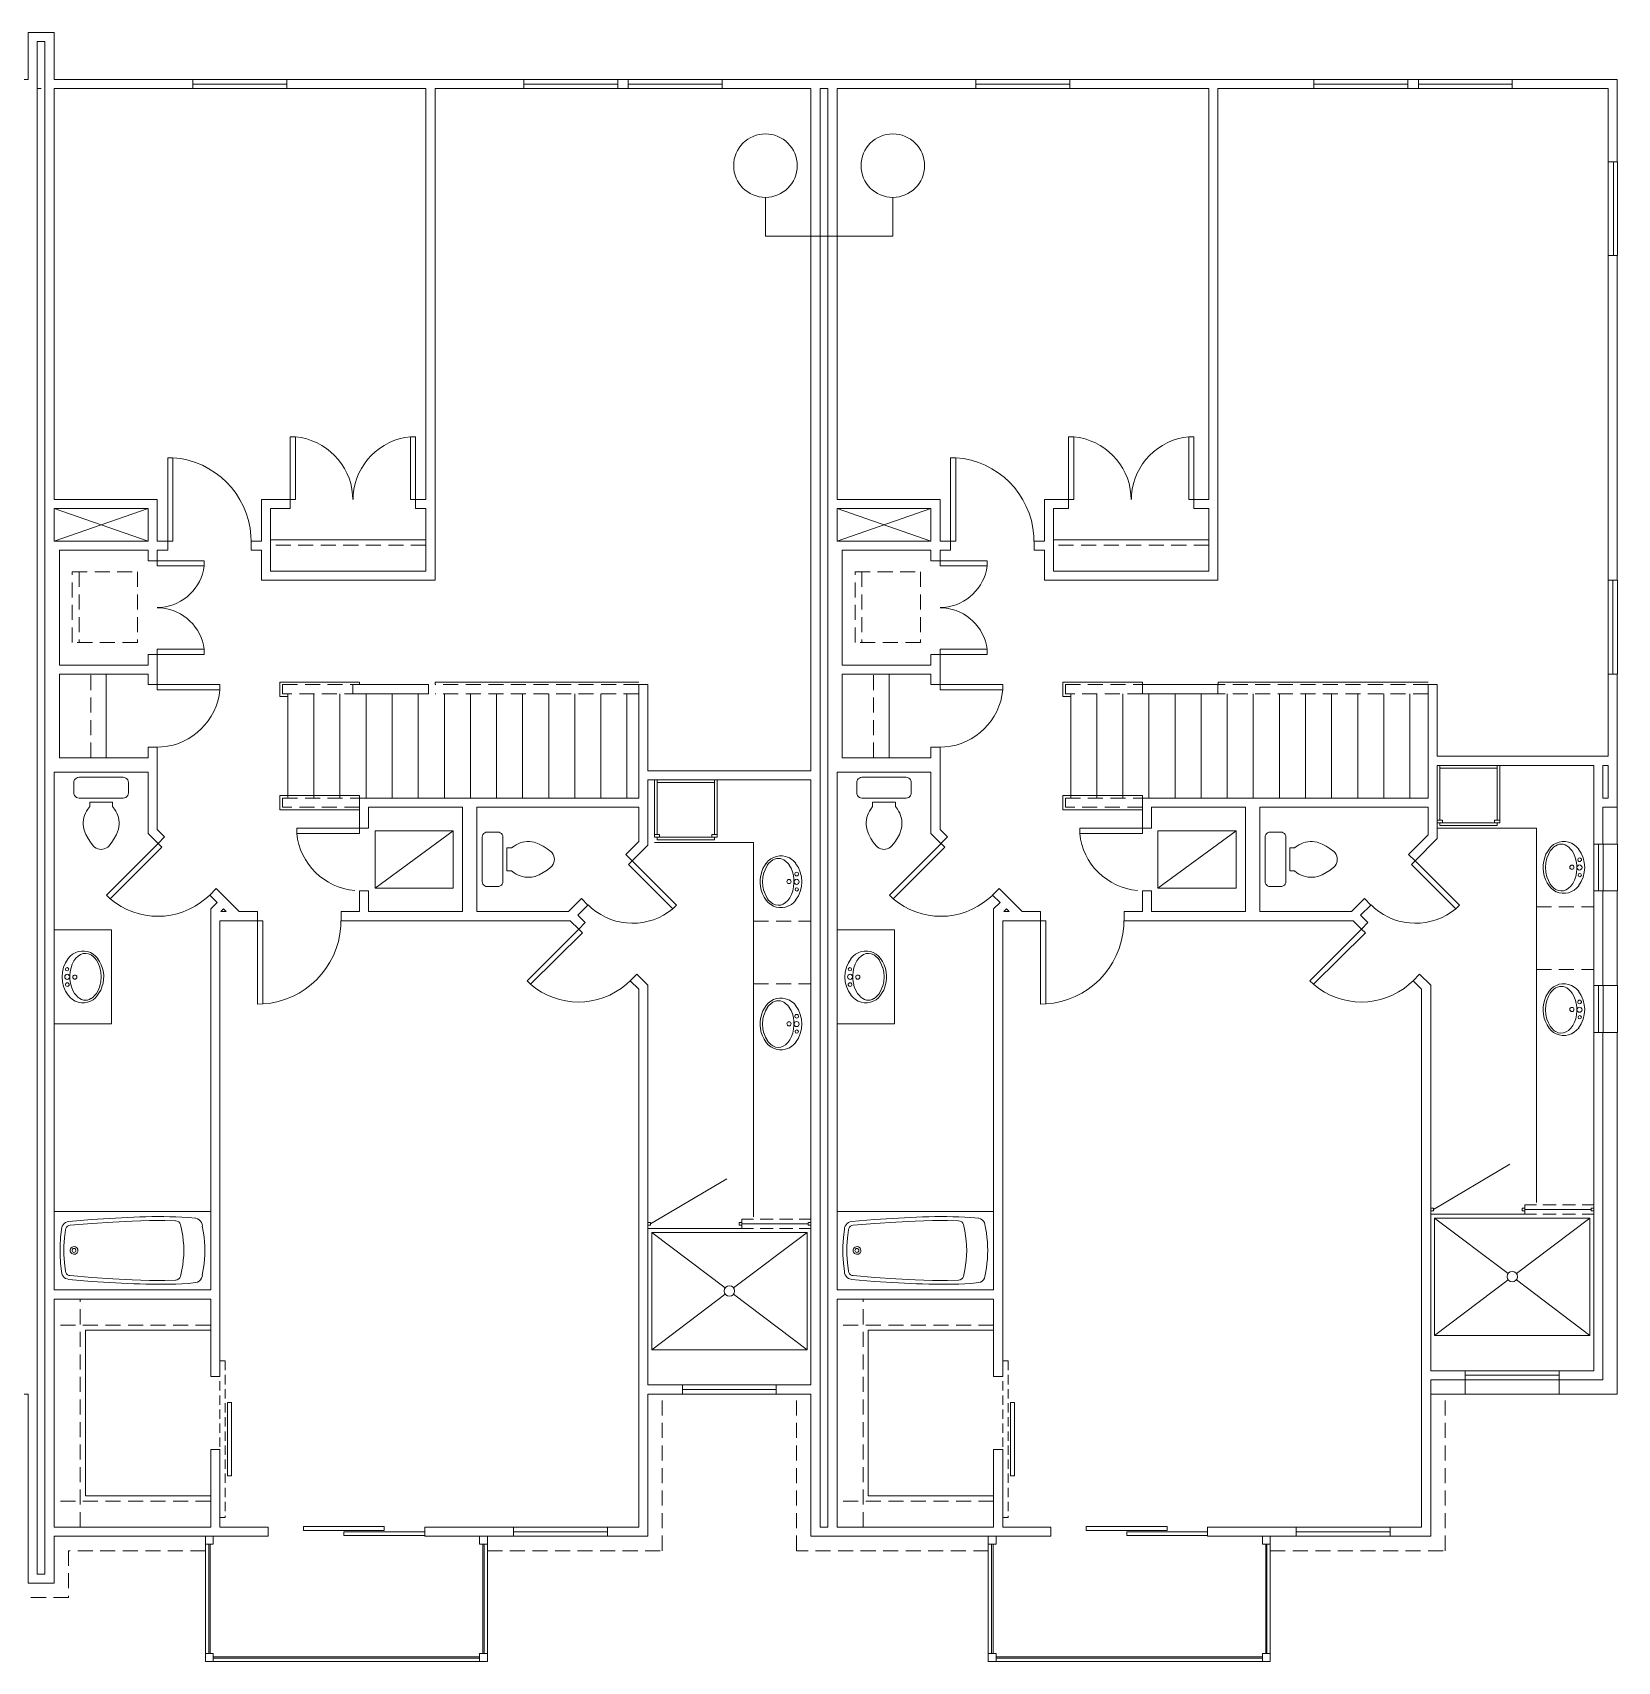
# Model space of a CAD drawing. Header units: inches. Extents: x -167 to 6071, y -6287 to -2731.
# Drawn here: x 3489 to 4096, y -6160 to -5536 of the extents above; entities that cross this region are included whole.
import ezdxf

# ---------------------------------------------------------------- set-up
doc = ezdxf.new("R2010")
doc.units = ezdxf.units.IN
doc.header["$LTSCALE"] = 96
doc.header["$MEASUREMENT"] = 0
doc.linetypes.add('Dash', pattern=[0.225, 0.15, -0.075])
for name, color, linetype, lineweight in [('Doors', 5, 'Continuous', 9), ('Stair', 190, 'Continuous', 18), ('Wall_line', 6, 'Continuous', 18)]:
    doc.layers.add(name, color=color, linetype=linetype, lineweight=lineweight)
doc.layers.add('Furniture', color=7, linetype='Continuous', lineweight=5, true_color=0x994d00)

# ---------------------------------------------------------------- blocks, each defined once
blk = doc.blocks.new('Tub')
at = {"layer": 'Furniture'}
blk.add_lwpolyline([(60, 0), (60, 29.97), (0, 29.97), (0, 0)], close=True, dxfattribs=at)
for points in [[(5.71, 27.36), (5.07, 27.2), (4.43, 26.83), (3.89, 26.35), (3.52, 25.76), (3.31, 25.12), (3.2, 24.43)], [(8.69, 27.73), (5.71, 27.41)], [(13.39, 26.45), (12.8, 26.35), (12.21, 26.03), (11.79, 25.55), (11.52, 25.01)], [(17.65, 26.56), (13.44, 26.51)], [(53.87, 24.75), (45.55, 25.44), (37.44, 25.97), (30.03, 26.35), (23.41, 26.56), (17.6, 26.56)], [(45.65, 3.25), (54.4, 4), (55.04, 4.16), (55.63, 4.37), (56.11, 4.75), (56.53, 5.23), (56.85, 5.76), (57.07, 6.35), (57.12, 6.99), (57.49, 10.19), (57.71, 13.44), (57.71, 16.75), (57.49, 20), (57.12, 23.2), (57.07, 23.84), (56.85, 24.43), (56.53, 24.96), (56.11, 25.44), (55.63, 25.81), (55.04, 26.03), (54.4, 26.19), (45.65, 26.93)], [(53.81, 5.44), (54.35, 5.55), (54.83, 5.81), (55.2, 6.19), (55.47, 6.61), (55.63, 7.15), (56, 10.29), (56.21, 13.49), (56.21, 16.69), (56, 19.89), (55.63, 23.04), (55.47, 23.57), (55.2, 24), (54.83, 24.37), (54.35, 24.64), (53.81, 24.75)], [(3.2, 5.76), (3.31, 5.07), (3.52, 4.43), (3.89, 3.84), (4.43, 3.36), (5.07, 2.99), (5.71, 2.83)], [(8.69, 2.45), (5.71, 2.77)], [(11.52, 5.17), (11.79, 4.64), (12.21, 4.16), (12.8, 3.84), (13.39, 3.73)], [(17.65, 3.63), (13.44, 3.68)], [(53.87, 5.44), (45.55, 4.75), (37.44, 4.21), (30.03, 3.84), (23.41, 3.63), (17.6, 3.63)]]:
    blk.add_lwpolyline(points, dxfattribs=at)
for points in [[(11.57, 25.01), (11.04, 22.56, 0.098214), (11.04, 7.63), (11.57, 5.17)], [(3.25, 24.43), (2.77, 21.81, 0.074206), (2.77, 8.37), (3.25, 5.76)], [(53.71, 14.45, 1.245514), (50.88, 15.09), (50.93, 14.67), (51.15, 14.24)]]:
    blk.add_lwpolyline(points, format="xyb", dxfattribs=at)
blk.add_circle((52.38, 15.1), 0.758, dxfattribs=at)
for points in [[(45.65, 26.93), (33.36, 27.78), (21.01, 28.54), (8.69, 27.73)], [(51.15, 14.24), (51.83, 13.27), (53.32, 13.49), (53.71, 14.45)], [(45.65, 3.25), (33.36, 2.41), (21.01, 1.65), (8.69, 2.45)]]:
    blk.add_open_spline(points, degree=3, dxfattribs=at)
blk = doc.blocks.new('Sink')
at = {"layer": 'Furniture'}
for points in [[(-13.17, 6.37), (-13.92, 5.04), (-14.45, 3.6)], [(-11.15, 8.4), (-11.89, 7.81), (-12.59, 7.12), (-13.23, 6.37)], [(-2.29, 7.07), (-3.09, 7.92), (-4, 8.67), (-5.01, 9.25)], [(-14.51, 3.6), (-14.88, 1.84), (-14.99, 0.03), (-14.88, -1.79), (-14.51, -3.55)], [(-15.31, -3.92), (-14.88, -5.04), (-14.29, -6.05), (-13.6, -7.07)], [(-14.45, -3.55), (-13.92, -4.99), (-13.17, -6.32)], [(-13.23, -6.32), (-12.59, -7.07), (-11.89, -7.76), (-11.15, -8.35)], [(-11.09, -8.35), (-10.45, -8.67), (-9.71, -8.88), (-8.96, -8.93), (-8.21, -8.88), (-7.47, -8.67), (-6.83, -8.35), (-6.08, -7.76), (-5.39, -7.07), (-4.75, -6.32)], [(-5.01, -9.25), (-4, -8.67), (-3.09, -7.92), (-2.29, -7.07)]]:
    blk.add_lwpolyline(points, dxfattribs=at)
blk.add_lwpolyline([(-1.97, -2.27), (-2.29, -2.32), (-2.51, -2.53), (-2.67, -2.8), (-2.67, -3.12), (-2.51, -3.39), (-2.29, -3.6), (-1.97, -3.65), (-1.65, -3.6), (-1.44, -3.39), (-1.28, -3.12), (-1.28, -2.8), (-1.44, -2.53), (-1.65, -2.32)], close=True, dxfattribs=at)
for centre, radius in [((-4.91, -0.08), 0.798), ((-1.98, 0.02), 0.969), ((-1.91, 2.91), 0.637)]:
    blk.add_circle(centre, radius, dxfattribs=at)
for centre, radius, start, end in [((-4.36, 0.03), 11.61, 142.67613, 199.5796), ((-8.03, 2.92), 6.99, 64.96534, 143.60901), ((-11.81, 0), 11.81, 323.25944, 36.74056), ((-8.03, -2.96), 6.96, 216.19077, 295.23489)]:
    blk.add_arc(centre, radius, start, end, dxfattribs=at)
blk.add_ellipse((-8.86, 0.17), major_axis=(-0.18, 8.84), ratio=0.664092, start_param=3.873962, end_param=6.643025, dxfattribs=at)
blk = doc.blocks.new('Toilet')
at = {"layer": 'Furniture'}
for points in [[(-19.04, 6.77), (-19.92, 6.62), (-21.87, 5.87), (-23.41, 5.01), (-24.91, 4.11), (-26.29, 3.04), (-26.83, 2.51)], [(0, 8.48), (-0.05, 9.01), (-0.27, 9.49), (-0.59, 9.87), (-0.96, 10.19), (-1.44, 10.4), (-1.97, 10.45), (-5.97, 10.45), (-6.51, 10.4), (-6.93, 10.19), (-7.36, 9.87), (-7.68, 9.49), (-7.89, 9.01), (-7.95, 8.48), (-7.95, -8.48), (-7.89, -9.01), (-7.68, -9.44), (-7.36, -9.87), (-6.93, -10.19), (-6.4, -10.45), (-1.98, -10.45), (-1.44, -10.4), (-0.96, -10.19), (-0.59, -9.87), (-0.27, -9.44), (-0.05, -9.01), (0, -8.47), (0, 8.47)], [(-12.21, -5.12), (-11.25, -4.37), (-9.49, -4.37), (-9.49, 4.37), (-11.25, 4.37), (-12.21, 5.12)], [(-26.83, -2.51), (-26.29, -3.04), (-24.91, -4.11), (-23.41, -5.01), (-21.87, -5.87), (-20.21, -6.51)], [(-20.24, -6.5), (-19.04, -6.77)]]:
    blk.add_lwpolyline(points, dxfattribs=at)
for points in [[(-12.21, 5.12), (-14.11, 6.5), (-16.71, 7.16), (-19.04, 6.77)], [(-26.83, 2.51), (-27.92, 0.68), (-27.92, -0.68), (-26.83, -2.51)], [(-19.04, -6.77), (-16.71, -7.16), (-14.11, -6.5), (-12.21, -5.12)]]:
    blk.add_open_spline(points, degree=3, dxfattribs=at)

msp = doc.modelspace()

# ---------------------------------------------------------------- linework, layer by layer
at = {"layer": 'Doors'}
for p, q in [((3633.45, -5690.6), (3635.42, -5690.6)), ((3931.69, -5690.6), (3933.66, -5690.6)), ((3587.42, -5714.6), (3589.45, -5714.6)), ((3635.42, -5714.6), (3633.45, -5714.6)), ((3885.66, -5714.6), (3887.69, -5714.6)), ((3933.66, -5714.6), (3931.69, -5714.6)), ((3840.44, -5730.6), (3842.46, -5730.6)), ((3718.46, -5853.11), (3717.02, -5854.55)), ((4018.46, -5853.11), (4017.02, -5854.55)), ((3574.89, -5876.1), (3576.92, -5876.1)), ((3697.93, -5879.3), (3699.37, -5880.68)), ((3874.89, -5876.1), (3876.92, -5876.1)), ((3997.93, -5879.3), (3999.37, -5880.68))]:
    msp.add_line(p, q, dxfattribs=at)
at = {"layer": 'Doors', "transparency": 33554687}
for points in [[(3586.2, -5553.59), (3550.2, -5553.59)], [(3586.2, -5555.35), (3550.2, -5555.35)], [(3586.2, -5557.11), (3550.2, -5557.11)], [(3712.92, -5553.59), (3676.92, -5553.59)], [(3712.92, -5555.35), (3676.92, -5555.35)], [(3712.92, -5557.11), (3676.92, -5557.11)], [(3752.92, -5553.59), (3716.92, -5553.59)], [(3752.92, -5555.35), (3716.92, -5555.35)], [(3752.92, -5557.11), (3716.92, -5557.11)], [(3886.2, -5553.59), (3850.2, -5553.59)], [(3886.2, -5555.35), (3850.2, -5555.35)], [(3886.2, -5557.11), (3850.2, -5557.11)], [(4015.69, -5553.59), (3979.69, -5553.59)], [(4015.69, -5555.35), (3979.69, -5555.35)], [(4015.69, -5557.11), (3979.69, -5557.11)], [(4055.69, -5553.59), (4019.69, -5553.59)], [(4055.69, -5555.35), (4019.69, -5555.35)], [(4055.69, -5557.11), (4019.69, -5557.11)], [(4092.44, -5585.11), (4092.44, -5621.11)], [(4094.46, -5585.11), (4094.46, -5621.11)], [(4095.96, -5585.11), (4095.96, -5621.11)], [(3587.42, -5714.6), (3587.42, -5690.6)], [(3589.45, -5714.6), (3589.45, -5690.6)], [(3633.45, -5714.6), (3633.45, -5690.6)], [(3635.42, -5714.6), (3635.42, -5690.6)], [(3885.66, -5714.6), (3885.66, -5690.6)], [(3887.69, -5714.6), (3887.69, -5690.6)], [(3931.69, -5714.6), (3931.69, -5690.6)], [(3933.66, -5714.6), (3933.66, -5690.6)], [(3540.44, -5698.6), (3540.44, -5730.6), (3542.46, -5730.6), (3542.46, -5698.6)], [(3840.44, -5730.6), (3840.44, -5698.6)], [(3842.46, -5730.6), (3842.46, -5698.6)], [(3554.46, -5738.07), (3536.44, -5738.07), (3536.44, -5740.1), (3554.46, -5740.1)], [(3854.46, -5738.07), (3836.44, -5738.07), (3836.44, -5740.1), (3854.46, -5740.1)], [(4092.44, -5745.59), (4092.44, -5781.59)], [(4094.2, -5745.59), (4094.2, -5781.59)], [(4095.96, -5745.59), (4095.96, -5781.59)], [(3554.46, -5774.07), (3536.44, -5774.07), (3536.44, -5772.04), (3554.46, -5772.04)], [(3854.46, -5774.07), (3836.44, -5774.07), (3836.44, -5772.04), (3854.46, -5772.04)], [(3560.44, -5787.62), (3536.44, -5787.62), (3536.44, -5785.59), (3560.44, -5785.59)], [(3860.44, -5787.62), (3836.44, -5787.62), (3836.44, -5785.59), (3860.44, -5785.59)], [(3589.93, -5842.6), (3613.93, -5842.6), (3613.93, -5840.58)], [(3889.93, -5842.6), (3913.93, -5842.6), (3913.93, -5840.58)], [(3516.97, -5866.23), (3536.81, -5846.44), (3538.2, -5847.88), (3518.41, -5867.67)], [(3816.97, -5866.23), (3836.81, -5846.44), (3838.2, -5847.88), (3818.41, -5867.67)], [(4086.94, -5846.71), (4086.94, -5864.68)], [(4088.7, -5846.71), (4088.7, -5864.68)], [(4090.46, -5846.71), (4090.46, -5864.68)], [(4095.96, -5846.71), (4095.96, -5864.68)], [(3717.02, -5854.55), (3733.98, -5871.51)], [(3718.46, -5853.11), (3735.42, -5870.07)], [(4017.02, -5854.55), (4033.98, -5871.51)], [(4018.46, -5853.11), (4035.42, -5870.07)], [(3574.89, -5908.1), (3574.89, -5876.1)], [(3576.92, -5876.1), (3576.92, -5908.1)], [(3697.93, -5879.3), (3678.14, -5899.08)], [(3699.37, -5880.68), (3679.53, -5900.47)], [(3874.89, -5908.1), (3874.89, -5876.1)], [(3876.92, -5876.1), (3876.92, -5908.1)], [(3997.93, -5879.3), (3978.14, -5899.08)], [(3999.37, -5880.68), (3979.53, -5900.47)], [(4086.94, -5900.95), (4086.94, -5918.98)], [(4088.7, -5900.95), (4088.7, -5918.98)], [(4090.46, -5900.95), (4090.46, -5918.98)], [(4095.96, -5900.95), (4095.96, -5918.98)], [(4025.45, -5986.82), (4054.68, -5969.48)], [(3725.45, -5992.31), (3754.68, -5974.98)], [(4064.92, -5985.06), (4060.44, -5985.06), (4060.44, -5988.58), (4064.92, -5988.58)], [(4085.93, -5986.82), (4060.44, -5986.82)], [(4067.42, -5985.06), (4072.44, -5985.06)], [(4074.94, -5985.06), (4079.96, -5985.06)], [(4082.46, -5985.06), (4086.94, -5985.06)], [(3764.92, -5990.55), (3760.44, -5990.55), (3760.44, -5994.07), (3764.92, -5994.07)], [(3785.93, -5992.31), (3760.44, -5992.31)], [(3767.42, -5990.55), (3772.44, -5990.55)], [(3767.42, -5994.07), (3772.44, -5994.07)], [(3774.94, -5990.55), (3779.96, -5990.55)], [(3774.94, -5994.07), (3779.96, -5994.07)], [(3782.46, -5990.55), (3786.94, -5990.55)], [(3782.46, -5994.07), (3786.94, -5994.07)], [(4067.42, -5988.58), (4072.44, -5988.58)], [(4074.94, -5988.58), (4079.96, -5988.58)], [(4082.46, -5988.58), (4086.94, -5988.58)], [(4037.66, -6048.58), (4073.66, -6048.58)], [(4037.66, -6050.34), (4073.66, -6050.34)], [(3737.66, -6054.07), (3773.66, -6054.07)], [(3737.66, -6055.83), (3773.66, -6055.83)], [(4037.66, -6052.1), (4073.66, -6052.1)], [(3737.66, -6057.59), (3773.66, -6057.59)], [(4037.66, -6057.59), (4073.66, -6057.59)], [(3554.94, -6115.08), (3557.93, -6115.08), (3557.93, -6112.04)], [(3662.94, -6115.08), (3659.96, -6115.08), (3659.96, -6112.04)], [(3672.92, -6108.58), (3708.92, -6108.58)], [(3672.92, -6110.34), (3708.92, -6110.34)], [(3672.92, -6112.04), (3708.92, -6112.04)], [(3854.94, -6115.08), (3857.93, -6115.08), (3857.93, -6112.04)], [(3962.94, -6115.08), (3959.96, -6115.08), (3959.96, -6112.04)], [(3972.92, -6108.58), (4008.92, -6108.58)], [(3972.92, -6110.34), (4008.92, -6110.34)], [(3972.92, -6112.04), (4008.92, -6112.04)], [(3556.17, -6157.06), (3556.17, -6115.08)], [(3556.7, -6157.06), (3556.7, -6115.08)], [(3661.18, -6115.08), (3661.18, -6157.06)], [(3661.66, -6115.08), (3661.66, -6157.06)], [(3856.17, -6157.06), (3856.17, -6115.08)], [(3856.7, -6157.06), (3856.7, -6115.08)], [(3961.18, -6115.08), (3961.18, -6157.06)], [(3961.66, -6115.08), (3961.66, -6157.06)], [(3554.94, -6157.06), (3557.93, -6157.06), (3557.93, -6160.04)], [(3659.96, -6158.34), (3557.93, -6158.34)], [(3659.96, -6158.82), (3557.93, -6158.82)], [(3659.96, -6160.04), (3659.96, -6157.06), (3662.94, -6157.06)], [(3854.94, -6157.06), (3857.93, -6157.06), (3857.93, -6160.04)], [(3959.96, -6158.34), (3857.93, -6158.34)], [(3959.96, -6158.82), (3857.93, -6158.82)], [(3959.96, -6160.04), (3959.96, -6157.06), (3962.94, -6157.06)]]:
    msp.add_lwpolyline(points, dxfattribs=at)
at = {"layer": 'Doors'}
msp.add_lwpolyline([(3818.3, -5598.82), (3818.3, -5613.7), (3769.5, -5613.7), (3769.5, -5598.82)], dxfattribs=at)
at = {"layer": 'Doors', "transparency": 33554687}
for points in [[(3587.42, -5690.6), (3589.45, -5690.6, -0.362638), (3611.32, -5712.79), (3611.37, -5714.6)], [(3611.48, -5714.6), (3611.53, -5712.79, -0.363692), (3633.45, -5690.6), (3635.42, -5690.6)], [(3885.66, -5690.6), (3887.69, -5690.6, -0.362638), (3909.56, -5712.79), (3909.61, -5714.6)], [(3909.72, -5714.6), (3909.77, -5712.79, -0.363692), (3931.69, -5690.6), (3933.66, -5690.6)], [(3540.44, -5698.6), (3542.46, -5698.6, -0.37419), (3572.33, -5728.52), (3572.38, -5730.6)], [(3840.44, -5698.6), (3842.46, -5698.6, -0.37419), (3872.33, -5728.52), (3872.38, -5730.6)], [(3554.46, -5738.07), (3554.46, -5740.1, -0.348252), (3537.98, -5755.99), (3536.44, -5756.04)], [(3854.46, -5738.07), (3854.46, -5740.1, -0.348252), (3837.98, -5755.99), (3836.44, -5756.04)], [(3554.46, -5774.07), (3554.46, -5772.04, 0.348252), (3537.98, -5756.15), (3536.44, -5756.1)], [(3854.46, -5774.07), (3854.46, -5772.04, 0.348252), (3837.98, -5756.15), (3836.44, -5756.1)], [(3560.44, -5785.59), (3560.44, -5787.62, -0.362411), (3538.25, -5809.48), (3536.44, -5809.59)], [(3860.44, -5785.59), (3860.44, -5787.62, -0.362411), (3838.25, -5809.48), (3836.44, -5809.59)], [(3556.6, -5866.23), (3555.1, -5867.56, -0.36981), (3518.41, -5867.67), (3516.97, -5866.23)], [(3856.6, -5866.23), (3855.1, -5867.56, -0.36981), (3818.41, -5867.67), (3816.97, -5866.23)], [(3735.42, -5870.07), (3733.98, -5871.51, -0.364513), (3702.84, -5871.24), (3701.56, -5870.02)], [(4035.42, -5870.07), (4033.98, -5871.51, -0.364513), (4002.84, -5871.24), (4001.56, -5870.02)], [(3606.84, -5876.1), (3606.78, -5878.18, -0.375995), (3576.97, -5907.99), (3574.89, -5908.04)], [(3906.84, -5876.1), (3906.78, -5878.18, -0.375995), (3876.97, -5907.99), (3874.89, -5908.04)], [(3717.72, -5899.08), (3716.22, -5900.42, -0.371263), (3679.53, -5900.47), (3678.14, -5899.08)], [(4017.72, -5899.08), (4016.22, -5900.42, -0.371263), (3979.53, -5900.47), (3978.14, -5899.08)]]:
    msp.add_lwpolyline(points, format="xyb", dxfattribs=at)
for points in [[(3589.93, -5840.58), (3613.93, -5840.58)], [(3589.93, -5840.58), (3589.93, -5842.6)], [(3889.93, -5840.58), (3913.93, -5840.58)], [(3889.93, -5840.58), (3889.93, -5842.6)], [(4025.45, -5987.35), (4024.44, -5987.35), (4024.44, -5986.34), (4025.45, -5986.34)], [(4060.44, -5987.35), (4059.42, -5987.35), (4059.42, -5986.34), (4060.44, -5986.34)], [(4086.94, -5987.35), (4085.93, -5987.35), (4085.93, -5986.34), (4086.94, -5986.34)], [(3725.45, -5992.84), (3724.44, -5992.84), (3724.44, -5991.83), (3725.45, -5991.83)], [(3760.44, -5992.84), (3759.42, -5992.84), (3759.42, -5991.83), (3760.44, -5991.83)], [(3786.94, -5992.84), (3785.93, -5992.84), (3785.93, -5991.83), (3786.94, -5991.83)], [(3563.42, -6060.84), (3564.92, -6060.84), (3564.92, -6088.84), (3563.42, -6088.84)], [(3863.42, -6060.84), (3864.92, -6060.84), (3864.92, -6088.84), (3863.42, -6088.84)], [(3623.42, -6109.8), (3592.44, -6109.8), (3592.44, -6108.31), (3623.42, -6108.31)], [(3638.94, -6111.83), (3607.96, -6111.83), (3607.96, -6110.34), (3638.94, -6110.34)], [(3923.42, -6109.8), (3892.44, -6109.8), (3892.44, -6108.31), (3923.42, -6108.31)], [(3938.94, -6111.83), (3907.96, -6111.83), (3907.96, -6110.34), (3938.94, -6110.34)]]:
    msp.add_lwpolyline(points, close=True, dxfattribs=at)
for points in [[(3612.12, -5864.47, -0.362638), (3589.93, -5842.6, 0.362638)], [(3912.12, -5864.47, -0.362638), (3889.93, -5842.6, 0.362638)]]:
    msp.add_lwpolyline(points, format="xyb", close=True, dxfattribs=at)
at = {"layer": 'Doors', "linetype": 'Dash', "ltscale": 0.25, "transparency": 33554687}
for points in [[(3562.46, -6044.84), (3562.46, -6104.84), (3560.44, -6104.84), (3560.44, -6044.84)], [(3862.46, -6044.84), (3862.46, -6104.84), (3860.44, -6104.84), (3860.44, -6044.84)]]:
    msp.add_lwpolyline(points, close=True, dxfattribs=at)
at = {"layer": 'Doors'}
for centre in [(3769.5, -5586.63), (3818.3, -5586.63)]:
    msp.add_circle(centre, 12.18, dxfattribs=at)
at = {"layer": 'Furniture', "transparency": 33554687}
for points in [[(3532.92, -5718.07), (3496.92, -5730.6)], [(3496.92, -5718.07), (3532.92, -5730.6)], [(3832.92, -5718.07), (3796.92, -5730.6)], [(3796.92, -5718.07), (3832.92, -5730.6)], [(3639.42, -5730.07), (3579.96, -5730.07)], [(3939.42, -5730.07), (3879.96, -5730.07)], [(3516.92, -5813.59), (3516.92, -5781.59)], [(3816.92, -5813.59), (3816.92, -5781.59)], [(4027.96, -5837.59), (4027.96, -5816.58)], [(4027.96, -5817.59), (4049.93, -5817.59)], [(4049.93, -5837.59), (4049.93, -5816.58)], [(3727.96, -5843.08), (3727.96, -5822.07)], [(3727.96, -5823.08), (3749.93, -5823.08)], [(3749.93, -5843.08), (3749.93, -5822.07)], [(4026.94, -5837.59), (4028.92, -5837.59), (4028.92, -5838.6)], [(4048.92, -5838.6), (4048.92, -5837.59), (4050.94, -5837.59)], [(3649.88, -5841.59), (3619.9, -5863.56)], [(3726.94, -5843.08), (3728.92, -5843.08), (3728.92, -5844.1)], [(3727.96, -5844.1), (3727.96, -5845.06), (3749.93, -5845.06), (3749.93, -5844.1)], [(3748.92, -5844.1), (3748.92, -5843.08), (3750.94, -5843.08)], [(3949.88, -5841.59), (3919.9, -5863.56)], [(4026.94, -5840.58), (4064.92, -5840.58), (4064.92, -5984.1)], [(4027.96, -5838.6), (4027.96, -5839.56), (4049.93, -5839.56), (4049.93, -5838.6)], [(3726.94, -5846.07), (3764.92, -5846.07), (3764.92, -5989.59)], [(3760.44, -5994.07), (3724.44, -5994.07)], [(4060.44, -5988.58), (4024.44, -5988.58)], [(4025.93, -5990.07), (4054.09, -6011.35)], [(4085.45, -5990.07), (4057.29, -6011.35)], [(3725.93, -5995.56), (3754.09, -6016.84)], [(3785.45, -5995.56), (3757.29, -6016.84)], [(3754.09, -6019.3), (3725.93, -6040.58)], [(3757.29, -6019.3), (3785.45, -6040.58)], [(4054.09, -6013.8), (4025.93, -6035.08)], [(4057.29, -6013.8), (4085.45, -6035.08)]]:
    msp.add_lwpolyline(points, dxfattribs=at)
at = {"layer": 'Furniture', "linetype": 'Dash', "ltscale": 0.4, "transparency": 33554687}
for points in [[(3639.42, -5732.1), (3579.96, -5732.1)], [(3939.42, -5732.1), (3879.96, -5732.1)], [(3506.46, -5742.39), (3506.46, -5769.43)], [(3806.46, -5742.39), (3806.46, -5769.43)], [(3510.94, -5813.59), (3510.94, -5781.59)], [(3810.94, -5813.59), (3810.94, -5781.59)], [(4064.92, -5870.82), (4086.94, -5870.82)], [(3764.92, -5876.31), (3786.94, -5876.31)], [(3764.92, -5900.31), (3786.94, -5900.31)], [(4064.92, -5894.82), (4086.94, -5894.82)], [(3506.94, -6108.58), (3506.94, -6021.11)], [(3806.94, -6108.58), (3806.94, -6021.11)], [(3556.92, -6031.08), (3496.92, -6031.08)], [(3856.92, -6031.08), (3796.92, -6031.08)], [(3554.94, -6117.59), (3502.46, -6117.59), (3502.46, -6135.56), (3481.45, -6135.56), (3481.45, -6057.59)], [(3662.94, -6117.59), (3729.93, -6117.59), (3729.93, -6057.59)], [(3854.94, -6117.59), (3781.45, -6117.59), (3781.45, -6057.59)], [(3962.94, -6117.59), (4029.93, -6117.59), (4029.93, -6057.59)], [(3556.92, -6098.55), (3496.92, -6098.55)], [(3856.92, -6098.55), (3796.92, -6098.55)]]:
    msp.add_lwpolyline(points, dxfattribs=at)
for points in [[(3503.85, -5742.39), (3528.86, -5742.39), (3528.86, -5769.43), (3503.85, -5769.43)], [(3803.85, -5742.39), (3828.86, -5742.39), (3828.86, -5769.43), (3803.85, -5769.43)]]:
    msp.add_lwpolyline(points, close=True, dxfattribs=at)
at = {"layer": 'Furniture', "transparency": 33554687}
for points in [[(4050.94, -5816.58), (4026.94, -5816.58), (4026.94, -5838.6), (4050.94, -5838.6)], [(3750.94, -5822.07), (3726.94, -5822.07), (3726.94, -5844.1), (3750.94, -5844.1)], [(3649.88, -5841.59), (3619.9, -5841.59), (3619.9, -5863.56), (3649.88, -5863.56)], [(3949.88, -5841.59), (3919.9, -5841.59), (3919.9, -5863.56), (3949.88, -5863.56)], [(4025.93, -5990.07), (4025.93, -6035.08), (4085.45, -6035.08), (4085.45, -5990.07)], [(3725.93, -5995.56), (3725.93, -6040.58), (3785.45, -6040.58), (3785.45, -5995.56)]]:
    msp.add_lwpolyline(points, close=True, dxfattribs=at)
at = {"layer": 'Furniture'}
for points in [[(3496.92, -5915.62), (3518.94, -5915.62), (3518.94, -5879.62), (3496.92, -5879.62)], [(3796.92, -5915.62), (3818.94, -5915.62), (3818.94, -5879.62), (3796.92, -5879.62)], [(3556.92, -6096.58), (3508.92, -6096.58), (3508.92, -6033.11), (3556.92, -6033.11)], [(3856.92, -6096.58), (3808.92, -6096.58), (3808.92, -6033.11), (3856.92, -6033.11)]]:
    msp.add_lwpolyline(points, dxfattribs=at)
at = {"layer": 'Furniture', "transparency": 33554687}
for centre in [(4055.68, -6012.54), (3755.68, -6018.04)]:
    msp.add_circle(centre, 1.99, dxfattribs=at)
at = {"layer": 'Stair'}
for points in [[(3583.42, -5784.58), (3583.42, -5790.07), (3583.42, -5784.58), (3613.93, -5784.58), (3613.93, -5785.59)], [(3720.92, -5784.58), (3642.94, -5784.58), (3642.94, -5785.59)], [(3883.42, -5784.58), (3883.42, -5790.07), (3883.42, -5784.58), (3913.93, -5784.58), (3913.93, -5785.59)], [(4023.42, -5784.58), (3942.94, -5784.58), (3942.94, -5785.59)], [(3583.42, -5790.07), (3586.46, -5790.07)], [(3883.42, -5790.07), (3886.46, -5790.07)], [(3613.93, -5833.59), (3583.42, -5833.59), (3583.42, -5828.1), (3613.93, -5828.1), (3613.93, -5829.06)], [(3913.93, -5833.59), (3883.42, -5833.59), (3883.42, -5828.1), (3913.93, -5828.1), (3913.93, -5829.06)]]:
    msp.add_lwpolyline(points, dxfattribs=at)
at = {"layer": 'Stair', "linetype": 'Dash', "ltscale": 0.4, "transparency": 33554687}
for points in [[(3613.93, -5789.06), (3584.44, -5789.06), (3584.44, -5785.59), (3613.93, -5785.59)], [(3720.92, -5785.59), (3642.94, -5785.59)], [(3913.93, -5789.06), (3884.44, -5789.06), (3884.44, -5785.59), (3913.93, -5785.59)], [(4023.42, -5785.59), (3942.94, -5785.59)], [(3720.92, -5789.06), (3642.94, -5789.06)], [(4023.42, -5789.06), (3942.94, -5789.06)], [(3613.93, -5832.52), (3584.44, -5832.52), (3584.44, -5829.06), (3613.93, -5829.06)], [(3913.93, -5832.52), (3884.44, -5832.52), (3884.44, -5829.06), (3913.93, -5829.06)]]:
    msp.add_lwpolyline(points, dxfattribs=at)
at = {"layer": 'Stair'}
for points in [[(3586.46, -5789.06), (3586.46, -5829.06)], [(3596.44, -5789.06), (3596.44, -5829.06)], [(3606.46, -5789.06), (3606.46, -5829.06)], [(3616.44, -5789.06), (3616.44, -5829.06)], [(3626.46, -5789.06), (3626.46, -5829.06)], [(3636.44, -5789.06), (3636.44, -5829.06)], [(3646.46, -5789.06), (3646.46, -5829.06)], [(3656.44, -5789.06), (3656.44, -5829.06)], [(3666.46, -5789.06), (3666.46, -5829.06)], [(3676.44, -5789.06), (3676.44, -5829.06)], [(3686.46, -5789.06), (3686.46, -5829.06)], [(3696.44, -5789.06), (3696.44, -5829.06)], [(3706.46, -5789.06), (3706.46, -5829.06)], [(3716.44, -5789.06), (3716.44, -5829.06)], [(3886.46, -5789.06), (3886.46, -5829.06)], [(3896.44, -5789.06), (3896.44, -5829.06)], [(3906.46, -5789.06), (3906.46, -5829.06)], [(3916.44, -5789.06), (3916.44, -5829.06)], [(3926.46, -5789.06), (3926.46, -5829.06)], [(3936.44, -5789.06), (3936.44, -5829.06)], [(3946.46, -5789.06), (3946.46, -5829.06)], [(3956.44, -5789.06), (3956.44, -5829.06)], [(3966.46, -5789.06), (3966.46, -5829.06)], [(3976.44, -5789.06), (3976.44, -5829.06)], [(3986.46, -5789.06), (3986.46, -5829.06)], [(3996.44, -5789.06), (3996.44, -5829.06)], [(4006.46, -5789.06), (4006.46, -5829.06)], [(4016.44, -5789.06), (4016.44, -5829.06)]]:
    msp.add_lwpolyline(points, close=True, dxfattribs=at)
at = {"layer": 'Wall_line'}
for points in [[(3550.14, -5557.11), (3550.14, -5553.59), (3496.92, -5553.59), (3496.92, -5535.62), (3486.94, -5535.62), (3486.94, -5553.59), (3452.92, -5553.59), (3452.92, -5557.11)], [(3491.9, -5539.08), (3493.4, -5539.08), (3490.41, -5539.08), (3490.41, -6126.55), (3493.4, -6126.55), (3493.4, -5539.08)], [(3490.41, -5557.11), (3491.9, -5557.11)], [(3550.14, -5557.11), (3496.92, -5557.11), (3496.92, -5714.6), (3536.44, -5714.6), (3536.44, -5730.6), (3540.44, -5730.6), (3540.44, -5734.07), (3536.44, -5734.07), (3536.44, -5738.07), (3532.92, -5738.07), (3532.92, -5734.07), (3498.94, -5734.07), (3498.94, -5778.07), (3532.92, -5778.07), (3532.92, -5774.07), (3536.44, -5774.07), (3536.44, -5785.59)], [(3676.92, -5557.11), (3642.94, -5557.11), (3642.94, -5745.59), (3576.44, -5745.59), (3576.44, -5734.07), (3572.44, -5734.07), (3572.44, -5730.6), (3576.44, -5730.6), (3576.44, -5714.6), (3587.42, -5714.6), (3587.42, -5718.07), (3579.9, -5718.07), (3579.9, -5742.07)], [(3676.92, -5557.11), (3676.92, -5553.59), (3586.14, -5553.59), (3586.14, -5557.11)], [(3635.42, -5714.6), (3639.42, -5714.6), (3639.42, -5557.11), (3586.14, -5557.11)], [(3773.66, -6054.07), (3786.89, -6054.07), (3786.89, -5822.07), (3724.44, -5822.07), (3724.44, -5847.14), (3718.41, -5853.11), (3715.96, -5850.66), (3720.92, -5845.7), (3720.92, -5832.58), (3658.94, -5832.58), (3658.94, -5872.58), (3694.04, -5872.58), (3699, -5867.62), (3701.45, -5870.07), (3697.56, -5873.96), (3700.38, -5876.79), (3697.93, -5879.3), (3694.73, -5876.1), (3606.89, -5876.1), (3606.89, -5872.58), (3613.93, -5872.58), (3613.93, -5864.58), (3617.4, -5864.58), (3617.4, -5872.58), (3653.4, -5872.58), (3653.4, -5832.58), (3617.4, -5832.58), (3617.4, -5840.58), (3613.93, -5840.58), (3613.93, -5829.06), (3720.92, -5829.06), (3720.92, -5785.59), (3724.44, -5785.59), (3724.44, -5818.6), (3786.89, -5818.6), (3786.89, -5557.11), (3752.92, -5557.11)], [(3712.92, -5557.11), (3712.92, -5553.59), (3716.92, -5553.59), (3716.92, -5557.11)], [(3716.92, -5557.11), (3712.92, -5557.11)], [(3752.92, -5557.11), (3752.92, -5553.59), (3791.9, -5553.59), (3850.14, -5553.59), (3850.14, -5557.11)], [(3850.14, -5557.11), (3796.92, -5557.11), (3796.92, -5714.6), (3836.44, -5714.6), (3836.44, -5730.6), (3840.44, -5730.6), (3840.44, -5734.07), (3836.44, -5734.07), (3836.44, -5738.07), (3832.92, -5738.07), (3832.92, -5734.07), (3798.89, -5734.07), (3798.89, -5778.07), (3832.92, -5778.07), (3832.92, -5774.07), (3836.44, -5774.07), (3836.44, -5785.59)], [(3885.66, -5714.6), (3876.44, -5714.6), (3876.44, -5730.6), (3872.44, -5730.6), (3872.44, -5734.07), (3876.44, -5734.07), (3876.44, -5745.59), (3942.89, -5745.59), (3942.89, -5557.11), (3979.69, -5557.11)], [(3886.14, -5557.11), (3886.14, -5553.59), (3979.69, -5553.59), (3979.69, -5557.11)], [(3933.66, -5714.6), (3939.42, -5714.6), (3939.42, -5557.11), (3886.14, -5557.11)], [(4015.69, -5557.11), (4015.69, -5553.59), (4019.69, -5553.59), (4019.69, -5557.11)], [(4015.69, -5557.11), (4019.69, -5557.11)], [(4055.69, -5557.11), (4055.69, -5553.59), (4095.9, -5553.59), (4095.9, -5585.11), (4092.44, -5585.11), (4092.44, -5557.11), (4092.44, -5585.11)], [(4055.69, -5557.11), (4092.44, -5557.11)], [(4092.44, -5621.11), (4095.9, -5621.11), (4095.9, -5745.59), (4092.44, -5745.59)], [(4092.44, -5621.11), (4092.44, -5745.59)], [(3579.9, -5718.07), (3579.9, -5742.07), (3639.42, -5742.07), (3639.42, -5718.07), (3635.42, -5718.07), (3635.42, -5714.6)], [(3885.66, -5714.6), (3885.66, -5714.6), (3885.66, -5718.07), (3879.9, -5718.07), (3879.9, -5742.07), (3939.42, -5742.07), (3939.42, -5718.07), (3933.66, -5718.07), (3933.66, -5714.6)], [(3836.44, -5841.16), (3836.44, -5809.59), (3832.92, -5809.59), (3832.92, -5813.59), (3798.89, -5813.59), (3798.89, -5781.59), (3832.92, -5781.59), (3832.92, -5785.59), (3836.44, -5785.59), (3836.44, -5774.07)], [(3536.44, -5785.59), (3532.92, -5785.59), (3532.92, -5781.59), (3498.94, -5781.59), (3498.94, -5813.59), (3532.92, -5813.59), (3532.92, -5809.59), (3536.44, -5809.59), (3536.44, -5841.16), (3539.26, -5843.99), (3536.76, -5846.44), (3532.92, -5842.6), (3532.92, -5819.08), (3496.92, -5819.08), (3496.92, -6017.59), (3556.92, -6017.59), (3556.92, -5871.56), (3559.42, -5869.06), (3556.54, -5866.23), (3559.05, -5863.78), (3567.85, -5872.58), (3574.89, -5872.58), (3574.89, -5876.1)], [(4092.44, -5781.59), (4092.44, -5813.06), (4026.89, -5813.06), (4026.89, -5785.59), (4023.42, -5785.59), (4023.42, -5829.06), (3913.93, -5829.06)], [(4092.44, -5781.59), (4095.9, -5781.59), (4095.9, -5846.71), (4086.89, -5846.71)], [(3836.44, -5809.59), (3836.44, -5841.16), (3839.26, -5843.99), (3836.76, -5846.44)], [(3874.89, -5876.1), (3874.89, -5872.58), (3867.85, -5872.58), (3859.05, -5863.78), (3856.54, -5866.23), (3859.42, -5869.06), (3856.92, -5871.56), (3856.92, -6017.59), (3796.92, -6017.59), (3796.92, -5819.08), (3832.92, -5819.08), (3832.92, -5842.6), (3836.76, -5846.44)], [(4086.89, -5846.71), (4086.89, -5816.58), (4026.89, -5816.58), (4026.89, -5844.63), (4018.41, -5853.11), (4015.96, -5850.66), (4023.42, -5843.19), (4023.42, -5832.58), (3958.89, -5832.58), (3958.89, -5872.58), (3994.04, -5872.58), (3999, -5867.62), (4001.45, -5870.07), (3997.56, -5873.96), (4000.38, -5876.79), (3997.93, -5879.3), (3994.73, -5876.1), (3906.89, -5876.1), (3906.89, -5872.58), (3913.93, -5872.58), (3913.93, -5864.58), (3917.4, -5864.58), (3917.4, -5872.58)], [(3913.93, -5872.58), (3913.93, -5864.58), (3917.4, -5864.58), (3917.4, -5872.58), (3953.4, -5872.58), (3953.4, -5832.58), (3917.4, -5832.58), (3917.4, -5840.58), (3917.4, -5832.58)], [(4095.9, -5832.58), (4090.41, -5832.58), (4090.41, -5846.71)], [(4086.89, -5864.68), (4095.9, -5864.68), (4095.9, -5900.95), (4086.89, -5900.95)], [(4086.89, -5900.95), (4086.89, -5864.68)], [(4090.41, -5864.68), (4090.41, -5900.95)], [(3574.89, -5876.1), (3560.44, -5876.1), (3560.44, -6050.82), (3556.92, -6050.82), (3556.92, -6021.11), (3496.92, -6021.11), (3496.92, -6108.58), (3556.92, -6108.58), (3556.92, -6078.82), (3560.44, -6078.82), (3560.44, -6108.58), (3578.94, -6108.58), (3578.94, -6112.04), (3496.92, -6112.04), (3496.92, -6130.07), (3486.94, -6130.07), (3486.94, -6057.59), (3473.66, -6057.59), (3473.66, -6054.07)], [(3874.89, -5876.1), (3860.44, -5876.1), (3860.44, -6050.82), (3856.92, -6050.82), (3856.92, -6021.11), (3796.92, -6021.11), (3796.92, -6108.58), (3856.92, -6108.58), (3856.92, -6078.82), (3860.44, -6078.82), (3860.44, -6108.58), (3878.89, -6108.58), (3878.89, -6112.04), (3786.89, -6112.04), (3786.89, -6057.59), (3773.66, -6057.59), (3773.66, -6054.07)], [(3708.92, -6108.58), (3720.92, -6108.58), (3720.92, -5902.28), (3717.72, -5899.08), (3720.17, -5896.58), (3724.44, -5900.84), (3724.44, -6054.07), (3737.66, -6054.07)], [(4008.92, -6108.58), (4020.92, -6108.58), (4020.92, -5902.28), (4017.72, -5899.08), (4020.17, -5896.58), (4024.44, -5900.84), (4024.44, -6048.58), (4037.66, -6048.58)], [(4090.41, -5918.98), (4090.41, -6052.1), (4073.66, -6052.1)], [(4086.89, -5918.98), (4095.9, -5918.98), (4095.9, -6057.59), (4073.66, -6057.59), (4073.66, -6048.58)], [(4073.66, -6048.58), (4086.89, -6048.58), (4086.89, -5918.98)], [(3490.41, -5984.47), (3490.41, -6057.59)], [(3790.41, -5984.47), (3790.41, -6057.59)], [(4037.66, -6048.58), (4037.66, -6057.59), (4024.44, -6057.59)], [(3708.92, -6108.58), (3708.92, -6112.04), (3724.44, -6112.04), (3724.44, -6057.59), (3737.66, -6057.59), (3737.66, -6054.07)], [(4008.92, -6108.58), (4008.92, -6112.04), (4024.44, -6112.04), (4024.44, -6052.1), (4037.66, -6052.1)], [(3554.94, -6112.04), (3554.94, -6160.04), (3662.94, -6160.04), (3662.94, -6112.04)], [(3638.94, -6112.04), (3638.94, -6108.58), (3672.92, -6108.58)], [(3672.92, -6108.58), (3672.92, -6112.04), (3638.94, -6112.04)], [(3854.89, -6112.04), (3854.89, -6160.04), (3962.89, -6160.04), (3962.89, -6112.04)], [(3938.89, -6112.04), (3938.89, -6108.58), (3972.92, -6108.58)], [(3972.92, -6108.58), (3972.92, -6112.04), (3938.89, -6112.04)]]:
    msp.add_lwpolyline(points, dxfattribs=at)
for points in [[(3791.9, -5557.11), (3790.41, -5557.11), (3790.41, -6108.58), (3793.4, -6108.58), (3793.4, -5557.11)], [(3496.92, -5718.07), (3496.92, -5730.6), (3532.92, -5730.6), (3532.92, -5718.07)], [(3796.92, -5718.07), (3796.92, -5730.6), (3832.92, -5730.6), (3832.92, -5718.07)], [(3640.44, -5789.06), (3611.42, -5789.06), (3611.42, -5785.59), (3640.44, -5785.59)], [(3942.89, -5789.06), (3913.93, -5789.06), (3913.93, -5785.59), (3942.89, -5785.59)], [(4090.41, -5829.06), (4090.41, -5816.58), (4092.44, -5816.58), (4092.44, -5829.06)], [(3917.4, -5840.58), (3913.93, -5840.58), (3913.93, -5829.06), (3913.93, -5840.58)], [(3560.86, -5872.58), (3561.88, -5871.56), (3562.89, -5872.58)], [(3860.86, -5872.58), (3861.88, -5871.56), (3862.89, -5872.58)]]:
    msp.add_lwpolyline(points, close=True, dxfattribs=at)

# ---------------------------------------------------------------- block references
at = {"layer": 'Doors', "xscale": -1}
for name, p, rotation in [('Toilet', (3514.94, -5821.11), 270), ('Toilet', (3814.94, -5821.11), 270), ('Sink', (3783.42, -5861.16), 180), ('Sink', (4083.42, -5855.67), 180), ('Sink', (4083.42, -5910.18), 180), ('Sink', (3783.42, -5915.67), 180)]:
    msp.add_blockref(name, p, dxfattribs=dict(at, rotation=rotation))
for name, p in [('Toilet', (3660.97, -5852.58)), ('Toilet', (3960.97, -5852.58)), ('Sink', (3499.96, -5897.62)), ('Sink', (3799.96, -5897.62)), ('Tub', (3556.92, -6017.59)), ('Tub', (3856.92, -6017.59))]:
    msp.add_blockref(name, p, dxfattribs=at)

doc.saveas('drawing.dxf')
